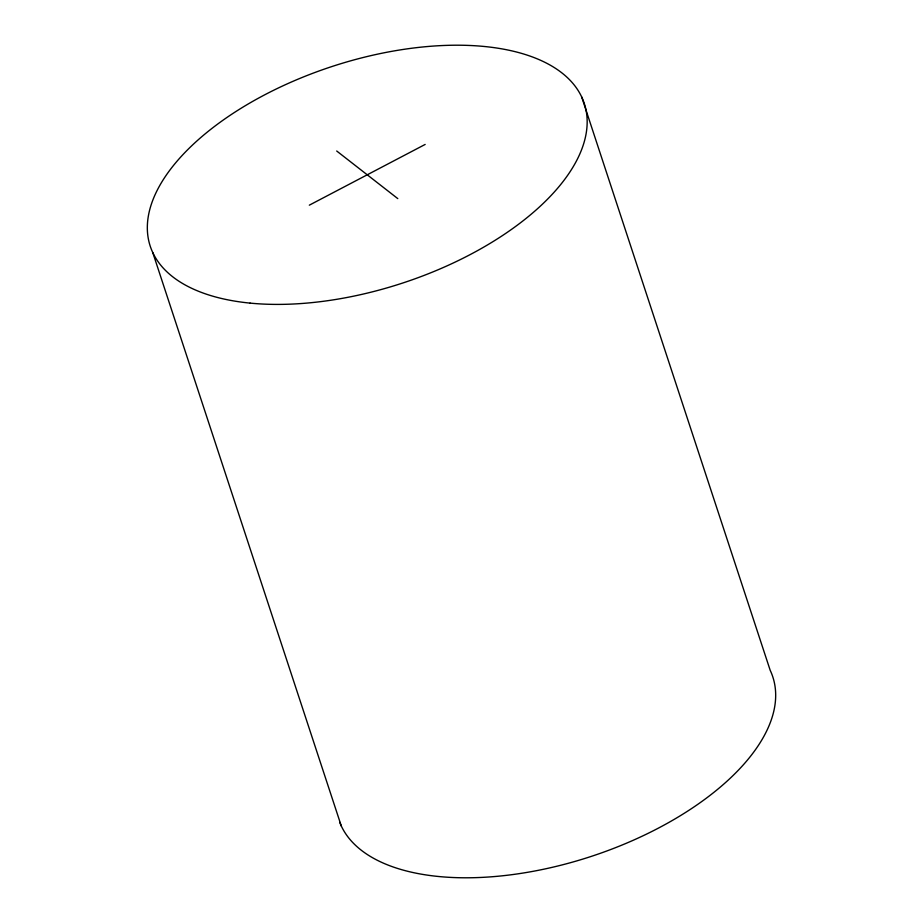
<?xml version="1.0" encoding="UTF-8"?>
<svg xmlns="http://www.w3.org/2000/svg" width="923" height="923" viewBox="0 0 923 923"><rect width="100%" height="100%" fill="white"/><g stroke="black" fill="none" stroke-linecap="round" stroke-linejoin="round"><path stroke-width="1.38" d="M309.32 205.171L425.157 144.438M336.699 151.003L397.79 198.618M581.698 96.984L770.209 670.363A228.454 113.887 -18.2 0 1 600.527 853.244A228.454 113.887 -18.2 0 1 339.641 822.116M152.791 252.637L341.302 826.016M250.075 303.113A228.454 113.887 -18.2 0 0 587.005 126.451A228.454 113.887 -18.2 0 0 264.647 94.85A228.454 113.887 -18.2 0 0 250.075 303.113"/></g></svg>
